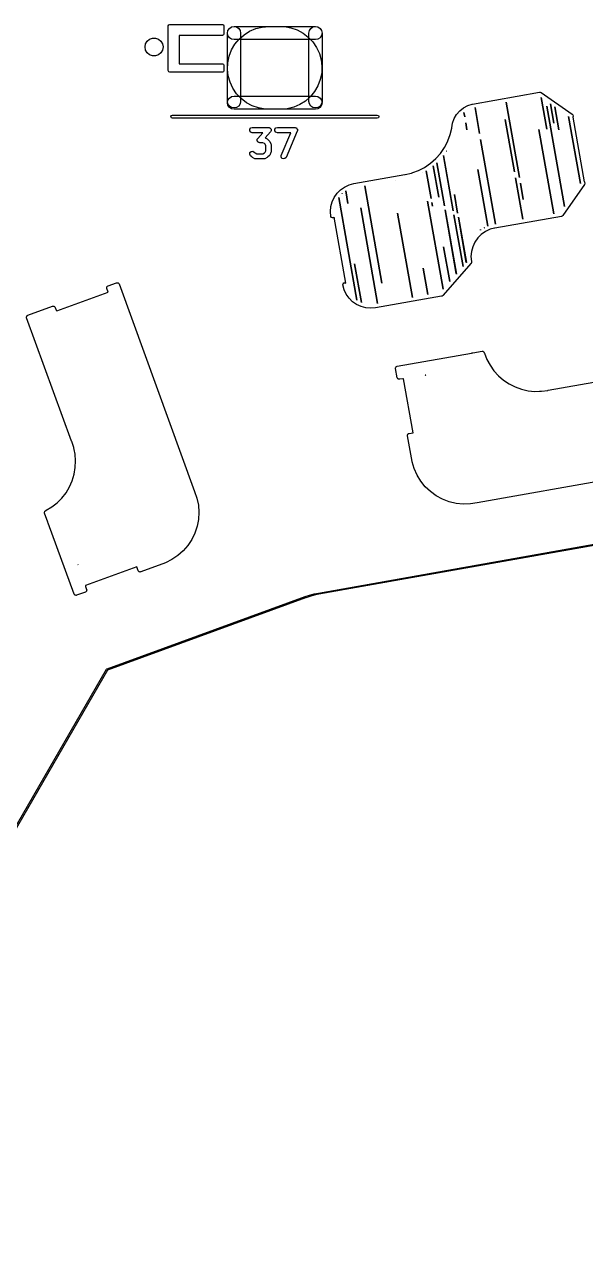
# Model space of a CAD drawing. Extents: x 66 to 223, y -169 to -36.
# Drawn here: x 92.57 to 113.94, y -168.63 to -122.23 of the extents above; entities that cross this region are included whole.
import ezdxf

# ---------------------------------------------------------------- set-up
doc = ezdxf.new("R2010")
doc.units = 0
doc.layers.add('BLACK', color=7, linetype='CONTINUOUS')

msp = doc.modelspace()

# ---------------------------------------------------------------- linework, layer by layer
at = {"layer": 'BLACK', "linetype": 'CONTINUOUS'}
for p, q in [((98.051, -122.295), (98.0686, -122.253)), ((98.051, -123.995), (98.051, -122.295)), ((98.0686, -122.253), (98.111, -122.235)), ((98.111, -122.235), (100.111, -122.235)), ((100.111, -122.235), (100.153, -122.253)), ((100.153, -122.253), (100.171, -122.295)), ((100.171, -122.295), (100.171, -122.595)), ((100.305, -122.565), (100.324, -122.469)), ((100.305, -122.565), (100.324, -122.469)), ((100.305, -122.565), (100.324, -122.469)), ((100.305, -122.565), (100.324, -122.469)), ((100.324, -122.469), (100.378, -122.388)), ((100.324, -122.469), (100.378, -122.388)), ((100.324, -122.469), (100.378, -122.388)), ((100.324, -122.469), (100.378, -122.388)), ((100.378, -122.388), (100.459, -122.334)), ((100.378, -122.388), (100.459, -122.334)), ((100.378, -122.388), (100.459, -122.334)), ((100.378, -122.388), (100.459, -122.334)), ((100.459, -122.334), (100.555, -122.315)), ((100.459, -122.334), (100.555, -122.315)), ((100.459, -122.334), (100.555, -122.315)), ((100.459, -122.334), (100.555, -122.315)), ((100.555, -122.315), (103.655, -122.315)), ((100.555, -122.315), (100.651, -122.334)), ((100.555, -122.315), (103.655, -122.315)), ((100.555, -122.315), (100.651, -122.334)), ((100.651, -122.334), (100.732, -122.388)), ((100.651, -122.334), (100.732, -122.388)), ((100.732, -122.388), (100.786, -122.469)), ((100.732, -122.388), (100.786, -122.469)), ((100.786, -122.469), (100.805, -122.565)), ((100.786, -122.469), (100.805, -122.565)), ((101.15, -122.494), (101.383, -122.396)), ((101.15, -122.494), (101.383, -122.396)), ((101.383, -122.396), (101.628, -122.335)), ((101.383, -122.396), (101.628, -122.335)), ((101.628, -122.335), (101.88, -122.315)), ((101.628, -122.335), (101.88, -122.315)), ((101.88, -122.315), (102.33, -122.315)), ((101.88, -122.315), (102.33, -122.315)), ((102.33, -122.315), (102.473, -122.321)), ((102.33, -122.315), (102.473, -122.321)), ((102.473, -122.321), (102.722, -122.364)), ((102.473, -122.321), (102.722, -122.364)), ((102.722, -122.364), (102.961, -122.447)), ((102.722, -122.364), (102.961, -122.447)), ((102.961, -122.447), (103.183, -122.566)), ((102.961, -122.447), (103.183, -122.566)), ((103.405, -122.565), (103.424, -122.469)), ((103.405, -122.565), (103.424, -122.469)), ((103.424, -122.469), (103.478, -122.388)), ((103.424, -122.469), (103.478, -122.388)), ((103.478, -122.388), (103.559, -122.334)), ((103.478, -122.388), (103.559, -122.334)), ((103.559, -122.334), (103.655, -122.315)), ((103.559, -122.334), (103.655, -122.315)), ((103.655, -122.315), (103.751, -122.334)), ((103.655, -122.315), (103.751, -122.334)), ((103.655, -122.315), (103.751, -122.334)), ((103.655, -122.315), (103.751, -122.334)), ((103.751, -122.334), (103.832, -122.388)), ((103.751, -122.334), (103.832, -122.388)), ((103.751, -122.334), (103.832, -122.388)), ((103.751, -122.334), (103.832, -122.388)), ((103.832, -122.388), (103.886, -122.469)), ((103.832, -122.388), (103.886, -122.469)), ((103.832, -122.388), (103.886, -122.469)), ((103.832, -122.388), (103.886, -122.469)), ((103.886, -122.469), (103.905, -122.565)), ((103.886, -122.469), (103.905, -122.565)), ((103.886, -122.469), (103.905, -122.565)), ((103.886, -122.469), (103.905, -122.565)), ((97.1888, -122.978), (97.2484, -122.875)), ((97.2484, -122.875), (97.3396, -122.798)), ((97.3396, -122.798), (97.4515, -122.757)), ((97.4515, -122.757), (97.5705, -122.757)), ((97.5705, -122.757), (97.6824, -122.798)), ((97.6824, -122.798), (97.7736, -122.875)), ((97.7736, -122.875), (97.8332, -122.978)), ((100.111, -122.655), (98.471, -122.655)), ((98.471, -122.655), (98.471, -123.735)), ((100.153, -122.637), (100.111, -122.655)), ((100.171, -122.595), (100.153, -122.637)), ((100.324, -122.661), (100.305, -122.565)), ((100.305, -125.165), (100.305, -122.565)), ((100.324, -122.661), (100.305, -122.565)), ((100.305, -125.165), (100.305, -122.565)), ((100.378, -122.742), (100.324, -122.661)), ((100.378, -122.742), (100.324, -122.661)), ((100.459, -122.796), (100.378, -122.742)), ((100.459, -122.796), (100.378, -122.742)), ((100.555, -122.815), (100.459, -122.796)), ((100.555, -122.815), (100.459, -122.796)), ((103.655, -122.815), (100.555, -122.815)), ((103.655, -122.815), (100.555, -122.815)), ((100.587, -122.991), (100.747, -122.796)), ((100.587, -122.991), (100.747, -122.796)), ((100.747, -122.796), (100.937, -122.629)), ((100.747, -122.796), (100.937, -122.629)), ((100.805, -122.565), (100.805, -125.165)), ((100.805, -122.565), (100.805, -125.165)), ((100.937, -122.629), (101.15, -122.494)), ((100.937, -122.629), (101.15, -122.494)), ((103.183, -122.566), (103.384, -122.72)), ((103.183, -122.566), (103.384, -122.72)), ((103.384, -122.72), (103.557, -122.903)), ((103.384, -122.72), (103.557, -122.903)), ((103.405, -125.165), (103.405, -122.565)), ((103.405, -125.165), (103.405, -122.565)), ((103.557, -122.903), (103.699, -123.112)), ((103.557, -122.903), (103.699, -123.112)), ((103.751, -122.796), (103.655, -122.815)), ((103.751, -122.796), (103.655, -122.815)), ((103.832, -122.742), (103.751, -122.796)), ((103.832, -122.742), (103.751, -122.796)), ((103.886, -122.661), (103.832, -122.742)), ((103.886, -122.661), (103.832, -122.742)), ((103.905, -122.565), (103.886, -122.661)), ((103.905, -122.565), (103.886, -122.661)), ((103.905, -122.565), (103.905, -125.165)), ((103.905, -122.565), (103.905, -125.165)), ((97.1682, -123.095), (97.1888, -122.978)), ((97.1888, -123.212), (97.1682, -123.095)), ((97.2484, -123.315), (97.1888, -123.212)), ((97.3396, -123.392), (97.2484, -123.315)), ((97.4515, -123.433), (97.3396, -123.392)), ((97.6824, -123.392), (97.5705, -123.433)), ((97.7736, -123.315), (97.6824, -123.392)), ((97.8332, -123.212), (97.7736, -123.315)), ((97.8332, -122.978), (97.8538, -123.095)), ((97.8538, -123.095), (97.8332, -123.212)), ((100.369, -123.445), (100.46, -123.209)), ((100.369, -123.445), (100.46, -123.209)), ((100.46, -123.209), (100.587, -122.991)), ((100.46, -123.209), (100.587, -122.991)), ((103.699, -123.112), (103.806, -123.341)), ((103.699, -123.112), (103.806, -123.341)), ((103.806, -123.341), (103.875, -123.584)), ((103.806, -123.341), (103.875, -123.584)), ((97.5705, -123.433), (97.4515, -123.433)), ((98.471, -123.735), (100.111, -123.735)), ((100.111, -123.735), (100.153, -123.753)), ((100.153, -123.753), (100.171, -123.795)), ((100.171, -123.795), (100.171, -123.995)), ((100.306, -123.945), (100.317, -123.693)), ((100.306, -123.945), (100.317, -123.693)), ((100.317, -123.693), (100.369, -123.445)), ((100.317, -123.693), (100.369, -123.445)), ((103.875, -123.584), (103.904, -123.835)), ((103.875, -123.584), (103.904, -123.835)), ((103.904, -123.835), (103.893, -124.087)), ((103.904, -123.835), (103.893, -124.087)), ((98.0686, -124.037), (98.051, -123.995)), ((98.111, -124.055), (98.0686, -124.037)), ((100.111, -124.055), (98.111, -124.055)), ((100.153, -124.037), (100.111, -124.055)), ((100.171, -123.995), (100.153, -124.037)), ((100.335, -124.196), (100.306, -123.945)), ((100.335, -124.196), (100.306, -123.945)), ((100.404, -124.439), (100.335, -124.196)), ((100.404, -124.439), (100.335, -124.196)), ((103.893, -124.087), (103.841, -124.335)), ((103.893, -124.087), (103.841, -124.335)), ((100.511, -124.668), (100.404, -124.439)), ((100.511, -124.668), (100.404, -124.439)), ((100.653, -124.877), (100.511, -124.668)), ((100.653, -124.877), (100.511, -124.668)), ((103.623, -124.789), (103.463, -124.984)), ((103.623, -124.789), (103.463, -124.984)), ((103.75, -124.571), (103.623, -124.789)), ((103.75, -124.571), (103.623, -124.789)), ((103.841, -124.335), (103.75, -124.571)), ((103.841, -124.335), (103.75, -124.571)), ((100.305, -125.215), (100.324, -125.119)), ((100.305, -125.215), (100.324, -125.119)), ((100.324, -125.261), (100.305, -125.165)), ((100.324, -125.261), (100.305, -125.165)), ((100.324, -125.311), (100.305, -125.215)), ((100.324, -125.311), (100.305, -125.215)), ((100.324, -125.119), (100.378, -125.038)), ((100.324, -125.119), (100.378, -125.038)), ((100.378, -125.038), (100.459, -124.984)), ((100.378, -125.038), (100.459, -124.984)), ((100.459, -124.984), (100.555, -124.965)), ((100.459, -124.984), (100.555, -124.965)), ((100.555, -124.965), (103.655, -124.965)), ((100.555, -124.965), (103.655, -124.965)), ((100.826, -125.06), (100.653, -124.877)), ((100.826, -125.06), (100.653, -124.877)), ((100.805, -125.165), (100.786, -125.261)), ((100.805, -125.165), (100.786, -125.261)), ((101.027, -125.214), (100.826, -125.06)), ((101.027, -125.214), (100.826, -125.06)), ((101.249, -125.333), (101.027, -125.214)), ((101.249, -125.333), (101.027, -125.214)), ((103.273, -125.151), (103.06, -125.286)), ((103.273, -125.151), (103.06, -125.286)), ((103.463, -124.984), (103.273, -125.151)), ((103.463, -124.984), (103.273, -125.151)), ((103.424, -125.261), (103.405, -125.165)), ((103.424, -125.261), (103.405, -125.165)), ((103.655, -124.965), (103.751, -124.984)), ((103.655, -124.965), (103.751, -124.984)), ((103.751, -124.984), (103.832, -125.038)), ((103.751, -124.984), (103.832, -125.038)), ((103.832, -125.038), (103.886, -125.119)), ((103.832, -125.038), (103.886, -125.119)), ((103.886, -125.119), (103.905, -125.215)), ((103.886, -125.119), (103.905, -125.215)), ((103.905, -125.165), (103.886, -125.261)), ((103.905, -125.165), (103.886, -125.261)), ((103.905, -125.215), (103.886, -125.311)), ((103.905, -125.215), (103.886, -125.311)), ((109.631, -125.265), (112.192, -124.813)), ((110.913, -125.191), (111.419, -128.061)), ((111.419, -128.061), (110.913, -125.191)), ((110.913, -125.191), (110.913, -125.191)), ((112.192, -124.813), (112.196, -124.813)), ((112.196, -124.813), (112.198, -124.812)), ((112.198, -124.812), (112.201, -124.813)), ((112.201, -124.813), (112.218, -124.813)), ((112.218, -124.813), (112.232, -124.821)), ((112.232, -124.821), (112.248, -124.825)), ((112.248, -124.825), (113.435, -125.657)), ((112.465, -126.219), (112.252, -125.012)), ((112.252, -125.012), (112.252, -125.012)), ((112.252, -125.012), (112.465, -126.219)), ((112.729, -125.991), (112.6, -125.255)), ((112.6, -125.255), (112.6, -125.255)), ((112.6, -125.255), (112.729, -125.991)), ((98.151, -125.745), (98.1686, -125.703)), ((98.1686, -125.703), (98.211, -125.685)), ((98.211, -125.685), (106.011, -125.685)), ((100.378, -125.342), (100.324, -125.261)), ((100.378, -125.342), (100.324, -125.261)), ((100.378, -125.392), (100.324, -125.311)), ((100.378, -125.392), (100.324, -125.311)), ((100.459, -125.396), (100.378, -125.342)), ((100.459, -125.396), (100.378, -125.342)), ((100.459, -125.446), (100.378, -125.392)), ((100.459, -125.446), (100.378, -125.392)), ((100.555, -125.415), (100.459, -125.396)), ((100.555, -125.415), (100.459, -125.396)), ((100.555, -125.465), (100.459, -125.446)), ((100.555, -125.465), (100.459, -125.446)), ((100.651, -125.396), (100.555, -125.415)), ((100.651, -125.396), (100.555, -125.415)), ((103.655, -125.465), (100.555, -125.465)), ((103.655, -125.465), (100.555, -125.465)), ((100.732, -125.342), (100.651, -125.396)), ((100.732, -125.342), (100.651, -125.396)), ((100.786, -125.261), (100.732, -125.342)), ((100.786, -125.261), (100.732, -125.342)), ((101.488, -125.416), (101.249, -125.333)), ((101.488, -125.416), (101.249, -125.333)), ((101.737, -125.459), (101.488, -125.416)), ((101.737, -125.459), (101.488, -125.416)), ((101.88, -125.465), (101.737, -125.459)), ((101.88, -125.465), (101.737, -125.459)), ((102.33, -125.465), (101.88, -125.465)), ((102.33, -125.465), (101.88, -125.465)), ((102.582, -125.445), (102.33, -125.465)), ((102.582, -125.445), (102.33, -125.465)), ((102.827, -125.384), (102.582, -125.445)), ((102.827, -125.384), (102.582, -125.445)), ((103.06, -125.286), (102.827, -125.384)), ((103.06, -125.286), (102.827, -125.384)), ((103.478, -125.342), (103.424, -125.261)), ((103.478, -125.342), (103.424, -125.261)), ((103.559, -125.396), (103.478, -125.342)), ((103.559, -125.396), (103.478, -125.342)), ((103.655, -125.415), (103.559, -125.396)), ((103.655, -125.415), (103.559, -125.396)), ((103.751, -125.396), (103.655, -125.415)), ((103.751, -125.396), (103.655, -125.415)), ((103.751, -125.446), (103.655, -125.465)), ((103.751, -125.446), (103.655, -125.465)), ((103.832, -125.342), (103.751, -125.396)), ((103.832, -125.342), (103.751, -125.396)), ((103.832, -125.392), (103.751, -125.446)), ((103.832, -125.392), (103.751, -125.446)), ((103.886, -125.261), (103.832, -125.342)), ((103.886, -125.261), (103.832, -125.342)), ((103.886, -125.311), (103.832, -125.392)), ((103.886, -125.311), (103.832, -125.392)), ((106.011, -125.685), (106.053, -125.703)), ((106.053, -125.703), (106.071, -125.745)), ((108.934, -125.821), (109.027, -125.663)), ((109.027, -125.663), (109.147, -125.524)), ((109.147, -125.524), (109.29, -125.409)), ((109.29, -125.409), (109.452, -125.322)), ((109.307, -125.583), (109.338, -125.759)), ((109.338, -125.759), (109.307, -125.583)), ((109.307, -125.583), (109.307, -125.583)), ((109.452, -125.322), (109.627, -125.267)), ((109.627, -125.267), (109.627, -125.266)), ((109.627, -125.266), (109.628, -125.267)), ((109.628, -125.267), (109.631, -125.265)), ((109.731, -125.399), (109.905, -126.387)), ((109.905, -126.387), (109.731, -125.399)), ((109.731, -125.399), (109.731, -125.399)), ((113.136, -129.159), (112.465, -125.353)), ((112.465, -125.353), (113.136, -129.159)), ((112.928, -126.253), (112.773, -125.377)), ((112.773, -125.377), (112.773, -125.377)), ((112.773, -125.377), (112.928, -126.253)), ((113.435, -125.657), (113.454, -125.675)), ((113.454, -125.675), (113.467, -125.725)), ((98.1686, -125.787), (98.151, -125.745)), ((98.211, -125.805), (98.1686, -125.787)), ((106.011, -125.805), (98.211, -125.805)), ((101.156, -126.226), (101.193, -126.176)), ((101.193, -126.176), (101.251, -126.157)), ((101.251, -126.157), (101.87, -126.157)), ((101.87, -126.157), (101.89, -126.163)), ((101.89, -126.163), (101.91, -126.165)), ((101.91, -126.165), (101.918, -126.173)), ((101.918, -126.173), (101.929, -126.176)), ((101.929, -126.176), (101.941, -126.193)), ((102.109, -126.226), (102.145, -126.176)), ((102.145, -126.176), (102.204, -126.157)), ((102.204, -126.157), (102.87, -126.157)), ((102.87, -126.157), (102.875, -126.159)), ((102.875, -126.159), (102.88, -126.158)), ((102.88, -126.158), (102.904, -126.168)), ((102.904, -126.168), (102.929, -126.176)), ((102.929, -126.176), (102.932, -126.18)), ((102.932, -126.18), (102.936, -126.182)), ((102.936, -126.182), (102.95, -126.205)), ((106.053, -125.787), (106.011, -125.805)), ((106.071, -125.745), (106.053, -125.787)), ((108.785, -126.43), (108.844, -126.182)), ((108.842, -126.175), (108.844, -126.169)), ((108.844, -126.182), (108.842, -126.175)), ((108.842, -126.175), (108.842, -126.175)), ((108.844, -126.169), (108.843, -126.167)), ((108.843, -126.167), (108.844, -126.167)), ((108.844, -126.167), (108.872, -125.994)), ((108.872, -125.994), (108.934, -125.821)), ((109.338, -125.759), (109.338, -125.759)), ((109.424, -126.251), (109.377, -125.981)), ((109.377, -125.981), (109.377, -125.981)), ((109.377, -125.981), (109.424, -126.251)), ((111.23, -127.851), (110.878, -125.857)), ((110.878, -125.857), (111.23, -127.851)), ((113.744, -128.29), (113.295, -125.742)), ((113.295, -125.742), (113.295, -125.742)), ((113.295, -125.742), (113.744, -128.29)), ((113.467, -125.725), (113.45, -125.76)), ((113.45, -125.76), (113.884, -128.22)), ((101.156, -126.288), (101.156, -126.226)), ((101.193, -126.338), (101.156, -126.288)), ((101.251, -126.357), (101.193, -126.338)), ((101.65, -126.357), (101.251, -126.357)), ((101.438, -126.629), (101.442, -126.619)), ((101.442, -126.649), (101.438, -126.629)), ((101.442, -126.607), (101.454, -126.591)), ((101.442, -126.619), (101.442, -126.607)), ((101.442, -126.669), (101.442, -126.649)), ((101.454, -126.591), (101.462, -126.572)), ((101.462, -126.572), (101.65, -126.357)), ((101.946, -126.323), (101.741, -126.557)), ((101.741, -126.557), (101.82, -126.596)), ((101.82, -126.596), (101.831, -126.608)), ((101.831, -126.608), (101.846, -126.615)), ((101.846, -126.615), (101.894, -126.663)), ((101.941, -126.193), (101.956, -126.206)), ((101.954, -126.304), (101.946, -126.323)), ((101.966, -126.288), (101.954, -126.304)), ((101.956, -126.206), (101.959, -126.217)), ((101.959, -126.217), (101.966, -126.226)), ((101.966, -126.226), (101.966, -126.246)), ((101.966, -126.246), (101.97, -126.266)), ((101.97, -126.266), (101.966, -126.277)), ((101.966, -126.277), (101.966, -126.288)), ((102.109, -126.288), (102.109, -126.226)), ((102.145, -126.338), (102.109, -126.288)), ((102.204, -126.357), (102.145, -126.338)), ((102.719, -126.357), (102.204, -126.357)), ((102.35, -127.218), (102.719, -126.357)), ((102.962, -126.296), (102.534, -127.296)), ((102.95, -126.205), (102.966, -126.226)), ((102.963, -126.292), (102.962, -126.296)), ((102.966, -126.288), (102.963, -126.292)), ((102.966, -126.226), (102.966, -126.231)), ((102.966, -126.231), (102.968, -126.235)), ((102.968, -126.235), (102.966, -126.261)), ((102.966, -126.261), (102.966, -126.288)), ((108.698, -126.661), (108.785, -126.43)), ((109.905, -126.387), (109.905, -126.387)), ((110.513, -129.831), (109.944, -126.609)), ((109.944, -126.609), (109.944, -126.609)), ((109.944, -126.609), (110.513, -129.831)), ((112.728, -129.44), (112.163, -126.233)), ((112.163, -126.233), (112.728, -129.44)), ((101.162, -127.116), (101.206, -127.073)), ((101.206, -127.073), (101.267, -127.063)), ((101.267, -127.063), (101.322, -127.091)), ((101.322, -127.091), (101.358, -127.127)), ((101.449, -126.678), (101.442, -126.669)), ((101.451, -126.689), (101.449, -126.678)), ((101.466, -126.703), (101.451, -126.689)), ((101.478, -126.719), (101.466, -126.703)), ((101.489, -126.722), (101.478, -126.719)), ((101.498, -126.73), (101.489, -126.722)), ((101.518, -126.732), (101.498, -126.73)), ((101.537, -126.738), (101.518, -126.732)), ((101.656, -126.738), (101.537, -126.738)), ((101.716, -126.768), (101.656, -126.738)), ((101.741, -126.793), (101.716, -126.768)), ((101.716, -127.127), (101.741, -127.103)), ((101.77, -126.852), (101.741, -126.793)), ((101.741, -127.103), (101.77, -127.043)), ((101.77, -127.043), (101.77, -126.852)), ((101.894, -126.663), (101.901, -126.677)), ((101.901, -126.677), (101.912, -126.689)), ((101.912, -126.689), (101.96, -126.784)), ((101.96, -127.111), (101.912, -127.207)), ((101.96, -126.784), (101.963, -126.807)), ((101.963, -127.089), (101.96, -127.111)), ((101.963, -126.807), (101.97, -126.829)), ((101.97, -127.067), (101.963, -127.089)), ((101.97, -126.829), (101.97, -127.067)), ((108.414, -127.143), (108.566, -126.921)), ((108.566, -126.921), (108.69, -126.682)), ((108.652, -127.053), (108.65, -127.056)), ((108.65, -127.056), (108.653, -127.062)), ((108.653, -127.062), (108.652, -127.053)), ((108.69, -126.682), (108.691, -126.68)), ((108.691, -126.674), (108.698, -126.661)), ((108.691, -126.68), (108.691, -126.674)), ((101.153, -127.178), (101.162, -127.116)), ((101.181, -127.233), (101.153, -127.178)), ((101.228, -127.28), (101.181, -127.233)), ((101.243, -127.288), (101.228, -127.28)), ((101.254, -127.299), (101.243, -127.288)), ((101.35, -127.347), (101.254, -127.299)), ((101.372, -127.35), (101.35, -127.347)), ((101.358, -127.127), (101.418, -127.157)), ((101.394, -127.357), (101.372, -127.35)), ((101.68, -127.357), (101.394, -127.357)), ((101.418, -127.157), (101.656, -127.157)), ((101.656, -127.157), (101.716, -127.127)), ((101.702, -127.35), (101.68, -127.357)), ((101.725, -127.347), (101.702, -127.35)), ((101.82, -127.299), (101.725, -127.347)), ((101.831, -127.288), (101.82, -127.299)), ((101.846, -127.28), (101.831, -127.288)), ((101.894, -127.233), (101.846, -127.28)), ((101.901, -127.218), (101.894, -127.233)), ((101.912, -127.207), (101.901, -127.218)), ((102.344, -127.279), (102.35, -127.218)), ((102.376, -127.332), (102.344, -127.279)), ((102.433, -127.357), (102.376, -127.332)), ((102.493, -127.343), (102.433, -127.357)), ((102.534, -127.296), (102.493, -127.343)), ((107.812, -127.675), (108.034, -127.522)), ((108.034, -127.522), (108.235, -127.344)), ((108.235, -127.344), (108.414, -127.143)), ((108.274, -127.504), (108.564, -129.143)), ((108.564, -129.143), (108.274, -127.504)), ((108.274, -127.504), (108.274, -127.504)), ((108.531, -127.229), (108.529, -127.231)), ((108.529, -127.231), (108.532, -127.235)), ((108.901, -129.329), (108.531, -127.229)), ((108.532, -127.235), (108.901, -129.329)), ((105.114, -128.295), (107.059, -127.952)), ((107.059, -127.952), (107.059, -127.952)), ((107.059, -127.952), (107.059, -127.952)), ((107.059, -127.952), (107.077, -127.952)), ((107.077, -127.952), (107.313, -127.895)), ((107.313, -127.895), (107.315, -127.892)), ((107.315, -127.892), (107.363, -127.874)), ((107.363, -127.874), (107.368, -127.876)), ((107.368, -127.876), (107.573, -127.799)), ((107.573, -127.799), (107.812, -127.675)), ((107.731, -127.881), (107.732, -127.884)), ((107.732, -127.881), (107.731, -127.881)), ((107.732, -127.884), (107.732, -127.881)), ((107.871, -127.808), (107.871, -127.809)), ((108.057, -128.864), (107.871, -127.808)), ((107.871, -127.808), (107.871, -127.808)), ((107.871, -127.809), (108.057, -128.864)), ((108.143, -127.62), (108.352, -128.809)), ((108.352, -128.809), (108.143, -127.62)), ((108.143, -127.62), (108.143, -127.62)), ((110.222, -129.911), (109.842, -127.758)), ((109.842, -127.758), (110.222, -129.911)), ((111.23, -127.851), (111.23, -127.851)), ((104.61, -128.53), (104.763, -128.423)), ((104.763, -128.423), (104.933, -128.344)), ((104.933, -128.344), (105.114, -128.295)), ((105.114, -128.295), (105.114, -128.295)), ((105.114, -128.295), (105.114, -128.295)), ((105.534, -128.373), (106.188, -132.083)), ((106.188, -132.083), (105.534, -128.373)), ((105.534, -128.373), (105.534, -128.373)), ((106.716, -128.165), (106.716, -128.165)), ((106.716, -128.165), (106.716, -128.165)), ((106.716, -128.165), (106.716, -128.165)), ((106.716, -128.165), (106.716, -128.165)), ((111.547, -129.649), (111.269, -128.074)), ((111.269, -128.074), (111.269, -128.074)), ((111.269, -128.074), (111.547, -129.649)), ((111.419, -128.061), (111.419, -128.061)), ((111.568, -128.904), (111.458, -128.283)), ((111.458, -128.283), (111.458, -128.283)), ((111.458, -128.283), (111.568, -128.904)), ((113.905, -128.322), (113.074, -129.509)), ((113.744, -128.29), (113.744, -128.29)), ((113.884, -128.22), (113.897, -128.226)), ((113.897, -128.226), (113.918, -128.272)), ((113.918, -128.272), (113.905, -128.322)), ((104.29, -128.986), (104.37, -128.816)), ((104.37, -128.816), (104.477, -128.663)), ((104.477, -128.663), (104.61, -128.53)), ((104.546, -128.818), (105.235, -132.724)), ((105.235, -132.724), (104.546, -128.818)), ((104.546, -128.818), (104.546, -128.818)), ((104.673, -128.673), (104.672, -128.674)), ((104.672, -128.674), (104.674, -128.677)), ((104.674, -128.677), (104.673, -128.673)), ((104.807, -128.57), (104.892, -129.051)), ((104.892, -129.051), (104.807, -128.57)), ((104.807, -128.57), (104.807, -128.57)), ((108.513, -132.314), (107.922, -128.959)), ((107.922, -128.959), (108.513, -132.314)), ((108.057, -128.864), (108.057, -128.864)), ((109.07, -129.423), (108.944, -128.709)), ((108.944, -128.709), (109.07, -129.423)), ((104.226, -129.354), (104.242, -129.167)), ((104.242, -129.54), (104.226, -129.354)), ((104.242, -129.167), (104.29, -128.986)), ((106.02, -132.857), (105.378, -129.22)), ((105.378, -129.22), (106.02, -132.857)), ((107.349, -132.623), (106.785, -129.423)), ((106.785, -129.423), (107.349, -132.623)), ((108.109, -129.157), (108.084, -129.016)), ((108.084, -129.016), (108.084, -129.016)), ((108.084, -129.016), (108.109, -129.157)), ((108.564, -129.143), (108.564, -129.143)), ((109.018, -131.719), (108.59, -129.295)), ((108.59, -129.295), (108.59, -129.295)), ((108.59, -129.295), (109.021, -131.735)), ((108.901, -129.329), (108.901, -129.329)), ((109.07, -129.423), (109.07, -129.423)), ((113.136, -129.159), (113.136, -129.159)), ((104.264, -129.581), (104.242, -129.54)), ((104.242, -129.54), (104.242, -129.54)), ((104.305, -129.602), (104.264, -129.581)), ((104.351, -129.594), (104.305, -129.602)), ((104.374, -129.57), (104.351, -129.594)), ((104.816, -132.077), (104.374, -129.57)), ((109.274, -131.445), (108.928, -129.481)), ((108.928, -129.481), (108.928, -129.481)), ((108.928, -129.481), (109.274, -131.445)), ((109.4, -131.296), (109.097, -129.575)), ((109.097, -129.575), (109.097, -129.575)), ((109.097, -129.575), (109.401, -131.3)), ((113.025, -129.54), (110.489, -129.987)), ((110.513, -129.831), (110.513, -129.831)), ((110.513, -129.831), (110.513, -129.831)), ((111.547, -129.649), (111.547, -129.649)), ((112.728, -129.44), (112.728, -129.44)), ((113.039, -129.532), (113.025, -129.54)), ((113.055, -129.528), (113.039, -129.532)), ((113.067, -129.516), (113.055, -129.528)), ((113.07, -129.514), (113.067, -129.516)), ((113.074, -129.509), (113.07, -129.513)), ((113.07, -129.513), (113.07, -129.514)), ((109.834, -130.361), (109.724, -130.518)), ((109.971, -130.225), (109.834, -130.361)), ((109.944, -130.062), (109.939, -130.034)), ((109.939, -130.034), (109.939, -130.034)), ((109.939, -130.034), (109.944, -130.062)), ((109.944, -130.062), (109.944, -130.062)), ((110.128, -130.114), (109.971, -130.225)), ((110.086, -129.972), (110.078, -129.958)), ((110.078, -129.958), (110.081, -129.975)), ((110.081, -129.975), (110.086, -129.972)), ((110.303, -130.033), (110.128, -130.114)), ((110.222, -129.911), (110.222, -129.911)), ((110.473, -129.987), (110.303, -130.033)), ((110.489, -129.987), (110.473, -129.987)), ((108.766, -132.017), (108.533, -130.698)), ((108.533, -130.698), (108.767, -132.024)), ((109.643, -130.693), (109.593, -130.879)), ((109.724, -130.518), (109.643, -130.693)), ((109.593, -130.879), (109.576, -131.071)), ((109.576, -131.071), (109.592, -131.252)), ((109.593, -131.289), (109.591, -131.307)), ((109.592, -131.252), (109.597, -131.262)), ((109.598, -131.276), (109.593, -131.289)), ((109.597, -131.262), (109.596, -131.27)), ((109.596, -131.27), (109.598, -131.276)), ((105.404, -132.817), (105.143, -131.341)), ((105.143, -131.341), (105.403, -132.813)), ((107.94, -132.518), (107.763, -131.514)), ((107.763, -131.514), (107.94, -132.518)), ((109.58, -131.324), (108.502, -132.555)), ((109.024, -131.731), (109.018, -131.719)), ((109.021, -131.735), (109.024, -131.731)), ((109.274, -131.445), (109.274, -131.445)), ((109.402, -131.299), (109.4, -131.296)), ((109.401, -131.3), (109.402, -131.299)), ((109.583, -131.315), (109.58, -131.324)), ((109.591, -131.307), (109.583, -131.315)), ((95.7177, -132.22), (95.7229, -132.216)), ((95.7229, -132.216), (95.7252, -132.21)), ((95.7252, -132.21), (95.7421, -132.2)), ((95.7421, -132.2), (95.757, -132.187)), ((95.757, -132.187), (96.0859, -132.068)), ((96.0859, -132.068), (96.0957, -132.066)), ((96.0957, -132.066), (96.0986, -132.064)), ((96.0986, -132.064), (96.1018, -132.065)), ((96.1018, -132.065), (96.1116, -132.063)), ((96.1116, -132.063), (96.1299, -132.07)), ((96.1299, -132.07), (96.1491, -132.073)), ((96.1491, -132.073), (96.1534, -132.078)), ((96.1534, -132.078), (96.1598, -132.081)), ((96.1598, -132.081), (96.1695, -132.098)), ((96.1695, -132.098), (96.1821, -132.112)), ((96.1821, -132.112), (99.055, -140.006)), ((104.702, -132.15), (104.708, -132.104)), ((104.751, -132.331), (104.702, -132.15)), ((104.702, -132.15), (104.702, -132.15)), ((104.708, -132.104), (104.741, -132.071)), ((104.741, -132.071), (104.786, -132.063)), ((104.786, -132.063), (104.816, -132.077)), ((108.769, -132.023), (108.766, -132.017)), ((108.767, -132.024), (108.769, -132.023)), ((93.8024, -133.133), (95.7618, -132.42)), ((95.7077, -132.258), (95.7144, -132.239)), ((95.7094, -132.268), (95.7077, -132.258)), ((95.7088, -132.271), (95.7094, -132.268)), ((95.7105, -132.274), (95.7088, -132.271)), ((95.7122, -132.283), (95.7105, -132.274)), ((95.7618, -132.42), (95.7122, -132.283)), ((95.7144, -132.239), (95.7177, -132.22)), ((104.83, -132.501), (104.751, -132.331)), ((104.937, -132.654), (104.83, -132.501)), ((105.07, -132.787), (104.937, -132.654)), ((108.459, -132.579), (105.947, -133.022)), ((107.349, -132.623), (107.349, -132.623)), ((107.94, -132.518), (107.94, -132.518)), ((108.469, -132.573), (108.459, -132.579)), ((108.482, -132.571), (108.469, -132.573)), ((108.502, -132.555), (108.482, -132.571)), ((108.513, -132.314), (108.513, -132.314)), ((92.703, -133.299), (93.6427, -132.957)), ((93.6427, -132.957), (93.6525, -132.955)), ((93.6525, -132.955), (93.6554, -132.953)), ((93.6554, -132.953), (93.6586, -132.954)), ((93.6586, -132.954), (93.6684, -132.952)), ((93.6684, -132.952), (93.6867, -132.959)), ((93.6867, -132.959), (93.7059, -132.962)), ((93.7059, -132.962), (93.7102, -132.968)), ((93.7102, -132.968), (93.7166, -132.97)), ((93.7166, -132.97), (93.7263, -132.987)), ((93.7263, -132.987), (93.7389, -133.002)), ((93.7389, -133.002), (93.7778, -133.109)), ((93.7778, -133.109), (93.8024, -133.133)), ((105.223, -132.894), (105.07, -132.787)), ((105.393, -132.974), (105.223, -132.894)), ((105.235, -132.724), (105.235, -132.724)), ((105.574, -133.022), (105.393, -132.974)), ((105.403, -132.813), (105.403, -132.817)), ((105.403, -132.817), (105.404, -132.817)), ((105.761, -133.038), (105.574, -133.022)), ((105.947, -133.022), (105.761, -133.038)), ((105.947, -133.022), (105.947, -133.022)), ((106.02, -132.857), (106.02, -132.857)), ((92.6537, -133.369), (92.6604, -133.351)), ((92.6554, -133.379), (92.6537, -133.369)), ((92.6548, -133.382), (92.6554, -133.379)), ((92.6565, -133.385), (92.6548, -133.382)), ((92.6582, -133.395), (92.6565, -133.385)), ((94.3683, -138.093), (92.6582, -133.395)), ((92.6604, -133.351), (92.6637, -133.332)), ((92.6637, -133.332), (92.6689, -133.327)), ((92.6689, -133.327), (92.6712, -133.321)), ((92.6712, -133.321), (92.6881, -133.311)), ((92.6881, -133.311), (92.703, -133.299)), ((106.77, -135.238), (109.594, -134.74)), ((109.594, -134.74), (109.622, -134.732)), ((109.622, -134.732), (109.642, -134.732)), ((109.642, -134.732), (110, -134.668)), ((110, -134.668), (110.026, -134.668)), ((110.026, -134.668), (110.07, -134.694)), ((110.07, -134.694), (110.082, -134.727)), ((110.082, -134.727), (110.092, -134.74)), ((110.092, -134.74), (110.092, -134.751)), ((110.092, -134.751), (110.181, -134.98)), ((110.181, -134.98), (110.302, -135.206)), ((106.708, -135.312), (106.709, -135.309)), ((106.709, -135.315), (106.708, -135.312)), ((106.709, -135.299), (106.719, -135.282)), ((106.709, -135.309), (106.709, -135.299)), ((106.709, -135.325), (106.709, -135.315)), ((106.771, -135.679), (106.709, -135.325)), ((106.719, -135.282), (106.725, -135.264)), ((106.725, -135.264), (106.731, -135.26)), ((106.731, -135.26), (106.734, -135.254)), ((106.734, -135.254), (106.753, -135.248)), ((106.753, -135.248), (106.77, -135.238)), ((110.302, -135.206), (110.45, -135.416)), ((110.45, -135.416), (110.622, -135.605)), ((112.516, -136.154), (117.44, -135.286)), ((106.781, -135.696), (106.771, -135.679)), ((106.788, -135.715), (106.781, -135.696)), ((106.794, -135.718), (106.788, -135.715)), ((106.797, -135.724), (106.794, -135.718)), ((106.815, -135.73), (106.797, -135.724)), ((106.832, -135.74), (106.815, -135.73)), ((106.842, -135.74), (106.832, -135.74)), ((106.845, -135.741), (106.842, -135.74)), ((106.848, -135.74), (106.845, -135.741)), ((106.858, -135.74), (106.848, -135.74)), ((106.981, -135.719), (106.858, -135.74)), ((107.012, -135.719), (106.981, -135.719)), ((107.374, -137.772), (107.012, -135.719)), ((107.854, -135.58), (107.838, -135.583)), ((107.838, -135.583), (107.84, -135.59)), ((107.84, -135.59), (107.854, -135.58)), ((110.622, -135.605), (110.816, -135.773)), ((110.816, -135.773), (111.029, -135.916)), ((111.029, -135.916), (111.258, -136.031)), ((111.258, -136.031), (111.499, -136.118)), ((111.499, -136.118), (111.749, -136.175)), ((111.749, -136.175), (112.004, -136.2)), ((112.004, -136.2), (112.188, -136.197)), ((112.188, -136.197), (112.251, -136.193)), ((112.251, -136.193), (112.258, -136.195)), ((112.258, -136.195), (112.261, -136.195)), ((112.261, -136.195), (112.504, -136.16)), ((112.504, -136.16), (112.514, -136.154)), ((112.514, -136.154), (112.515, -136.155)), ((112.515, -136.155), (112.516, -136.154)), ((107.221, -137.798), (107.374, -137.772)), ((94.369, -138.094), (94.3683, -138.093)), ((94.3691, -138.096), (94.369, -138.094)), ((94.376, -138.104), (94.3691, -138.096)), ((94.453, -138.338), (94.376, -138.104)), ((107.159, -137.872), (107.16, -137.869)), ((107.16, -137.875), (107.159, -137.872)), ((107.16, -137.859), (107.17, -137.842)), ((107.16, -137.869), (107.16, -137.859)), ((107.16, -137.885), (107.16, -137.875)), ((107.334, -138.87), (107.16, -137.885)), ((107.17, -137.842), (107.177, -137.824)), ((107.177, -137.824), (107.183, -137.821)), ((107.183, -137.821), (107.186, -137.815)), ((107.186, -137.815), (107.204, -137.808)), ((107.204, -137.808), (107.221, -137.798)), ((94.4536, -138.341), (94.453, -138.338)), ((94.4532, -138.348), (94.4536, -138.341)), ((94.4672, -138.41), (94.4532, -138.348)), ((94.5028, -138.589), (94.4672, -138.41)), ((94.5217, -138.845), (94.5028, -138.589)), ((94.4657, -139.354), (94.5092, -139.101)), ((94.5092, -139.101), (94.5217, -138.845)), ((107.335, -138.872), (107.334, -138.87)), ((107.335, -138.874), (107.335, -138.872)), ((107.412, -139.134), (107.335, -138.874)), ((107.335, -138.874), (107.335, -138.874)), ((107.523, -139.382), (107.412, -139.134)), ((118.091, -138.979), (109.819, -140.437)), ((94.2882, -139.834), (94.3916, -139.599)), ((94.3916, -139.599), (94.4657, -139.354)), ((107.666, -139.614), (107.523, -139.382)), ((107.837, -139.825), (107.666, -139.614)), ((93.9999, -140.257), (94.157, -140.054)), ((94.157, -140.054), (94.2882, -139.834)), ((99.055, -140.006), (99.0552, -140.007)), ((99.0552, -140.007), (99.1426, -140.259)), ((108.035, -140.011), (107.837, -139.825)), ((108.255, -140.171), (108.035, -140.011)), ((93.6178, -140.597), (93.8193, -140.439)), ((93.8193, -140.439), (93.9999, -140.257)), ((99.1426, -140.259), (99.1973, -140.525)), ((99.1973, -140.525), (99.2168, -140.796)), ((103.773, -143.871), (122.6, -140.544)), ((108.494, -140.3), (108.255, -140.171)), ((108.748, -140.397), (108.494, -140.3)), ((109.012, -140.46), (108.748, -140.397)), ((109.283, -140.487), (109.012, -140.46)), ((109.554, -140.48), (109.283, -140.487)), ((109.818, -140.437), (109.554, -140.48)), ((109.819, -140.437), (109.818, -140.437)), ((93.3377, -140.804), (93.3552, -140.756)), ((93.3422, -140.829), (93.3377, -140.804)), ((93.4665, -141.171), (93.3422, -140.829)), ((93.3552, -140.756), (93.3855, -140.738)), ((93.3855, -140.738), (93.3967, -140.727)), ((93.3967, -140.727), (93.4074, -140.725)), ((93.4074, -140.725), (93.6178, -140.597)), ((99.2168, -140.796), (99.2008, -141.068)), ((122.609, -140.593), (103.782, -143.921)), ((93.4701, -141.191), (93.4665, -141.171)), ((93.4831, -141.217), (93.4701, -141.191)), ((94.464, -143.912), (93.4831, -141.217)), ((99.1494, -141.334), (99.0637, -141.592)), ((99.2008, -141.068), (99.1494, -141.334)), ((98.9451, -141.837), (98.7955, -142.064)), ((99.0637, -141.592), (98.9451, -141.837)), ((98.6176, -142.269), (98.4145, -142.45)), ((98.7955, -142.064), (98.6176, -142.269)), ((94.6252, -142.796), (94.6123, -142.784)), ((94.6123, -142.784), (94.618, -142.8)), ((94.618, -142.8), (94.6252, -142.796)), ((96.8542, -142.877), (94.8959, -143.589)), ((96.9072, -143.022), (96.8542, -142.877)), ((97.943, -142.725), (97.0033, -143.067)), ((97.9444, -142.724), (97.943, -142.725)), ((97.9465, -142.724), (97.9444, -142.724)), ((97.9466, -142.724), (97.9465, -142.724)), ((98.1895, -142.602), (97.9466, -142.724)), ((98.4145, -142.45), (98.1895, -142.602)), ((96.9197, -143.037), (96.9072, -143.022)), ((96.9295, -143.054), (96.9197, -143.037)), ((96.9358, -143.056), (96.9295, -143.054)), ((96.9402, -143.062), (96.9358, -143.056)), ((96.9594, -143.065), (96.9402, -143.062)), ((96.9777, -143.072), (96.9594, -143.065)), ((96.9874, -143.07), (96.9777, -143.072)), ((96.9907, -143.071), (96.9874, -143.07)), ((96.9936, -143.069), (96.9907, -143.071)), ((97.0033, -143.067), (96.9936, -143.069)), ((94.8959, -143.589), (94.9006, -143.62)), ((94.9006, -143.62), (94.9432, -143.737)), ((94.9302, -143.811), (94.9133, -143.821)), ((94.9325, -143.805), (94.9302, -143.811)), ((94.9377, -143.8), (94.9325, -143.805)), ((94.9411, -143.781), (94.9377, -143.8)), ((94.9478, -143.763), (94.9411, -143.781)), ((94.9432, -143.737), (94.945, -143.747)), ((94.945, -143.747), (94.9466, -143.75)), ((94.9466, -143.75), (94.9461, -143.753)), ((94.9461, -143.753), (94.9478, -143.763)), ((94.4765, -143.927), (94.464, -143.912)), ((94.4863, -143.943), (94.4765, -143.927)), ((94.4926, -143.946), (94.4863, -143.943)), ((94.497, -143.951), (94.4926, -143.946)), ((94.5162, -143.954), (94.497, -143.951)), ((94.5345, -143.961), (94.5162, -143.954)), ((94.5442, -143.959), (94.5345, -143.961)), ((94.5475, -143.96), (94.5442, -143.959)), ((94.5504, -143.958), (94.5475, -143.96)), ((94.5601, -143.956), (94.5504, -143.958)), ((94.8984, -143.833), (94.5601, -143.956)), ((94.9133, -143.821), (94.8984, -143.833)), ((95.7214, -146.755), (103.265, -144.008)), ((103.282, -144.055), (95.7386, -146.802)), ((103.265, -144.008), (103.432, -143.952)), ((103.265, -144.008), (103.265, -144.008)), ((103.265, -144.008), (103.265, -144.008)), ((103.284, -144.053), (103.282, -144.055)), ((103.446, -143.999), (103.284, -144.053)), ((103.432, -143.952), (103.601, -143.907)), ((103.612, -143.954), (103.446, -143.999)), ((103.601, -143.907), (103.773, -143.871)), ((103.779, -143.92), (103.612, -143.954)), ((103.773, -143.871), (103.773, -143.871)), ((103.773, -143.871), (103.773, -143.871)), ((103.782, -143.921), (103.779, -143.92)), ((83.0892, -168.602), (95.696, -146.766)), ((95.7331, -146.802), (83.1325, -168.627)), ((95.696, -146.766), (95.7112, -146.754)), ((95.7112, -146.754), (95.7208, -146.756)), ((95.7208, -146.756), (95.7214, -146.755)), ((95.7386, -146.802), (95.7331, -146.802))]:
    msp.add_line(p, q, dxfattribs=at)

doc.saveas('drawing.dxf')
